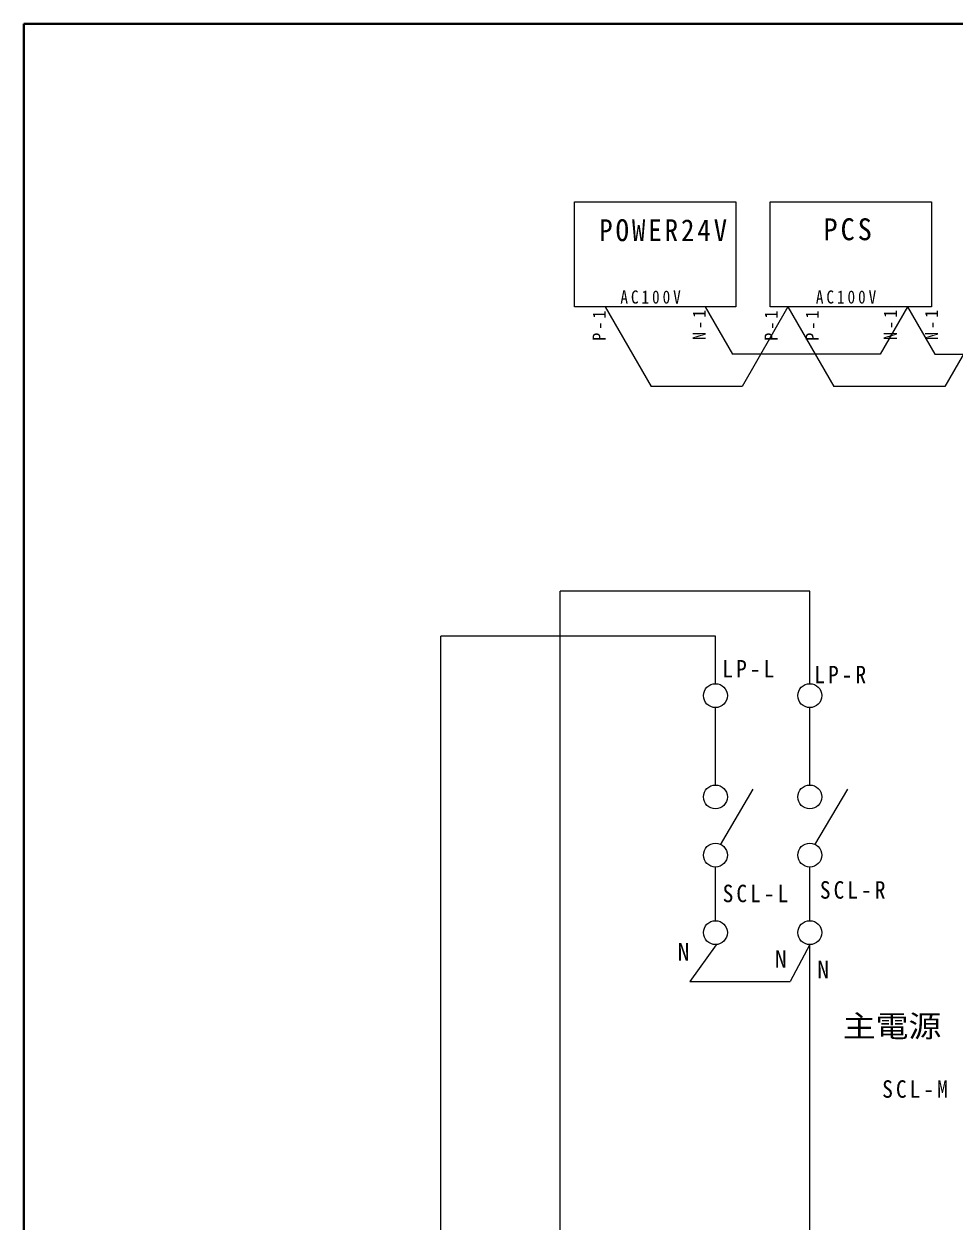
# Model space of a CAD drawing. Units: millimetres on the paper. Extents: x -288 to 1485, y -698 to 177.
# Drawn here: x 911.4 to 1067.1, y -38.3 to 162.3 of the extents above; entities that cross this region are included whole.
import ezdxf
from ezdxf.enums import TextEntityAlignment as Align

# ---------------------------------------------------------------- set-up
doc = ezdxf.new("R2010")
doc.units = ezdxf.units.MM
doc.layers.add('0-1_外形1', color=3, linetype='Continuous', lineweight=25)
doc.layers.add('0-A_寸法文字', color=1, linetype='Continuous', lineweight=9)
doc.styles.add('ＭＳ ゴシック', font='')
doc.styles.get('ＭＳ ゴシック').set_extended_font_data('MS Gothic')

msp = doc.modelspace()

# ---------------------------------------------------------------- linework, layer by layer
at = {"layer": '0-1_外形1', "color": 5, "lineweight": 40}
for p, q in [((911.384, 162.252), (911.384, -216.73)), ((1166.099, 162.252), (911.384, 162.252))]:
    msp.add_line(p, q, dxfattribs=at)
at = {"layer": '0-1_外形1'}
for p, q in [((1008.714, 114.87), (1016.411, 101.527)), ((1025.47, 114.87), (1030.048, 106.934)), ((1039.332, 114.87), (1031.635, 101.527)), ((1039.332, 114.87), (1047.028, 101.527)), ((1059.332, 114.87), (1054.754, 106.934)), ((1054.754, 106.934), (1030.048, 106.934)), ((1031.635, 101.527), (1016.411, 101.527)), ((1042.981, 67.267), (1001.21, 67.267)), ((1001.21, -80.246), (1001.21, 67.267)), ((1042.981, 51.74), (1042.981, 67.267)), ((1027.18, 59.72), (981.21, 59.72)), ((981.21, -80.246), (981.21, 59.72)), ((1027.18, 51.74), (1027.18, 59.72)), ((1027.18, 34.772), (1027.18, 47.74)), ((1042.981, 34.772), (1042.981, 47.74)), ((1028.005, 24.734), (1033.53, 34.074)), ((1043.806, 24.734), (1049.331, 34.074)), ((1027.18, 12.044), (1027.18, 21.038)), ((1042.981, 12.044), (1042.981, 21.038)), ((1042.981, 8.044), (1039.677, 1.856)), ((1042.981, -69.671), (1042.981, 8.044))]:
    msp.add_line(p, q, dxfattribs=at)
for points in [[(1003.588, 132.431), (1030.619, 132.431), (1030.619, 114.87), (1003.588, 114.87)], [(1036.323, 132.431), (1063.355, 132.431), (1063.355, 114.87), (1036.323, 114.87)]]:
    msp.add_lwpolyline(points, close=True, dxfattribs=at)
for points in [[(1073.312, 114.87), (1065.615, 101.527), (1047.028, 101.527)], [(1059.332, 114.87), (1063.909, 106.934), (1088.734, 106.934)], [(1027.298, 7.996), (1022.907, 1.856), (1039.677, 1.856)]]:
    msp.add_lwpolyline(points, dxfattribs=at)
for centre in [(1027.18, 49.74), (1042.981, 49.74), (1027.18, 32.772), (1042.981, 32.772), (1027.18, 23.038), (1042.981, 23.038), (1027.18, 10.044), (1042.981, 10.044)]:
    msp.add_circle(centre, 2, dxfattribs=at)

# ---------------------------------------------------------------- texts
at = {"layer": '0-A_寸法文字', "style": 'ＭＳ ゴシック'}
for p in [(1020.846, 4.477), (1037.124, 3.294), (1044.227, 1.518)]:
    msp.add_text('N', height=2.933, dxfattribs=at).set_placement(p, align=Align.BOTTOM_LEFT)
at = {"layer": '0-A_寸法文字', "color": 5, "style": 'ＭＳ ゴシック', "width": 1.1}
msp.add_text('主電源', height=3.666, dxfattribs=at).set_placement((1048.509, -8.538), align=Align.BOTTOM_LEFT)
at = {"layer": '0-A_寸法文字', "color": 5, "char_height": 3.666, "attachment_point": 7, "style": 'ＭＳ ゴシック'}
for s, insert in [('\\T1.22;\\W0.9;POWER24V', (1007.727, 125.812)), ('\\T1.21;\\W0.95;PCS', (1045.276, 125.966))]:
    msp.add_mtext(s, dxfattribs=dict(at, insert=insert))
at = {"layer": '0-A_寸法文字', "attachment_point": 7, "style": 'ＭＳ ゴシック'}
for s, insert, char_height in [('\\T1.39;\\W0.85;AC100V', (1011.266, 115.38), 2.199), ('\\T1.39;\\W0.85;AC100V', (1044.001, 115.38), 2.199), ('\\T1.28;\\W0.9;LP-L', (1028.344, 52.785), 2.933), ('\\T1.28;\\W0.9;LP-R', (1043.734, 51.799), 2.933), ('\\T1.28;\\W0.9;SCL-L', (1028.393, 15.095), 2.933), ('\\T1.28;\\W0.9;SCL-R', (1044.671, 15.687), 2.933), ('\\T1.28;\\W0.9;SCL-M', (1055.108, -17.664), 2.933)]:
    msp.add_mtext(s, dxfattribs=dict(at, insert=insert, char_height=char_height))
at = {"layer": '0-A_寸法文字', "char_height": 2.199, "attachment_point": 7, "rotation": 90, "style": 'ＭＳ ゴシック'}
for s, insert in [('\\T1.38;\\W0.9;P-1', (1008.808, 109.181)), ('\\T1.38;\\W0.9;N-1', (1025.57, 109.316)), ('\\T1.38;\\W0.9;P-1', (1037.6, 109.181)), ('\\T1.38;\\W0.9;P-1', (1044.494, 109.181)), ('\\T1.38;\\W0.9;N-1', (1057.567, 109.316)), ('\\T1.38;\\W0.9;N-1', (1064.461, 109.316))]:
    msp.add_mtext(s, dxfattribs=dict(at, insert=insert))

doc.saveas('drawing.dxf')
